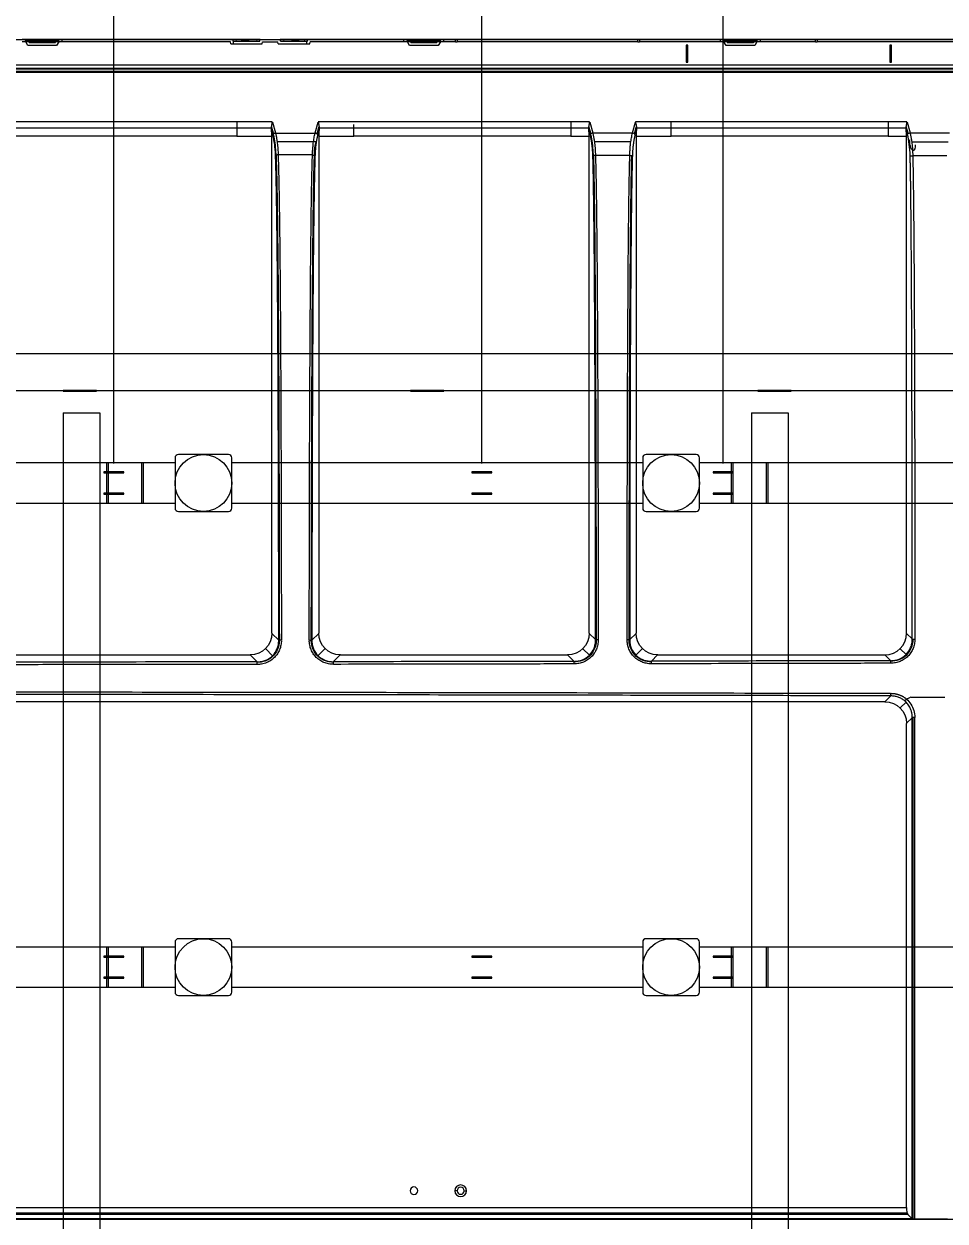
# Model space of a CAD drawing. Header units: millimetres. Extents: x 10037 to 11393, y -913 to 246.
# Drawn here: x 10931.7 to 11207.4, y -301.3 to 57.3 of the extents above; entities that cross this region are included whole.
import ezdxf

# ---------------------------------------------------------------- set-up
doc = ezdxf.new("R2010")
doc.units = ezdxf.units.MM
doc.header["$LTSCALE"] = 46.255
doc.layers.get('0').update_dxf_attribs({"linetype": 'CONTINUOUS'})
doc.layers.add('1', color=7, linetype='CONTINUOUS', true_color=0xffffff)

msp = doc.modelspace()

# ---------------------------------------------------------------- linework, layer by layer
at = {"color": 7}
for p, q in [((11141.05, -74.4), (11141.05, 218.66)), ((11068.8, -74.4), (11068.8, 206.16)), ((10958.55, -74.4), (10958.55, 193.66))]:
    msp.add_line(p, q, dxfattribs=at)
at = {"color": 2}
msp.add_line((10168.02, 52.6), (11392.82, 52.6), dxfattribs=at)
at = {"color": 1}
for p, q in [((11306.42, -41.49), (10254.42, -41.49)), ((10254.42, -52.49), (11306.42, -52.49)), ((10943.42, -59.2), (10943.42, -533)), ((10943.42, -59.2), (10954.42, -59.2)), ((10954.42, -59.2), (10954.42, -533)), ((11149.52, -59.2), (11149.52, -533)), ((11149.52, -59.2), (11160.52, -59.2)), ((11160.52, -59.2), (11160.52, -533))]:
    msp.add_line(p, q, dxfattribs=at)
at = {"color": 3}
for p, q in [((10992.92, -71.7), (10977.92, -71.7)), ((11132.92, -71.7), (11117.92, -71.7)), ((10976.92, -74.2), (10853.92, -74.2)), ((10956.42, -74.2), (10956.42, -86.2)), ((10956.92, -74.2), (10956.92, -86.2)), ((10966.92, -74.2), (10966.92, -86.2)), ((10967.42, -74.2), (10967.42, -86.2)), ((10976.92, -72.7), (10976.92, -87.7)), ((10993.92, -87.7), (10993.92, -72.7)), ((11116.92, -74.2), (10993.92, -74.2)), ((11116.92, -72.7), (11116.92, -87.7)), ((11133.92, -87.7), (11133.92, -72.7)), ((11255.92, -74.2), (11133.92, -74.2)), ((11143.38, -74.2), (11143.38, -86.2)), ((11143.88, -74.2), (11143.88, -86.2)), ((11153.88, -74.2), (11153.88, -86.2)), ((11154.38, -74.2), (11154.38, -86.2)), ((10853.92, -86.2), (10976.92, -86.2)), ((10977.92, -88.7), (10992.92, -88.7)), ((10993.92, -86.2), (11116.92, -86.2)), ((11117.92, -88.7), (11132.92, -88.7)), ((11133.92, -86.2), (11255.92, -86.2)), ((10976.92, -217.7), (10976.92, -232.7)), ((10992.92, -216.7), (10977.92, -216.7)), ((10993.92, -232.7), (10993.92, -217.7)), ((11116.92, -217.7), (11116.92, -232.7)), ((11132.92, -216.7), (11117.92, -216.7)), ((11133.92, -232.7), (11133.92, -217.7)), ((10976.92, -219.2), (10853.92, -219.2)), ((10956.42, -219.2), (10956.42, -231.2)), ((10956.92, -219.2), (10956.92, -231.2)), ((10966.92, -219.2), (10966.92, -231.2)), ((10967.42, -219.2), (10967.42, -231.2)), ((11116.92, -219.2), (10993.92, -219.2)), ((11255.92, -219.2), (11133.92, -219.2)), ((11143.38, -219.2), (11143.38, -231.2)), ((11143.88, -219.2), (11143.88, -231.2)), ((11153.88, -219.2), (11153.88, -231.2)), ((11154.38, -219.2), (11154.38, -231.2)), ((10853.92, -231.2), (10976.92, -231.2)), ((10993.92, -231.2), (11116.92, -231.2)), ((11133.92, -231.2), (11255.92, -231.2)), ((10977.92, -233.7), (10992.92, -233.7)), ((11117.92, -233.7), (11132.92, -233.7))]:
    msp.add_line(p, q, dxfattribs=at)
for centre in [(10985.42, -80.2), (11125.42, -80.2), (10985.42, -225.2), (11125.42, -225.2)]:
    msp.add_circle(centre, 8.5, dxfattribs=at)
for centre, start, end in [((10977.92, -72.7), 90, 180), ((10992.92, -72.7), 0, 90), ((11117.92, -72.7), 90, 180), ((11132.92, -72.7), 0, 90), ((10977.92, -87.7), 180, 270), ((10992.92, -87.7), 270, 0), ((11117.92, -87.7), 180, 270), ((11132.92, -87.7), 270, 0), ((10977.92, -217.7), 90, 180), ((10992.92, -217.7), 0, 90), ((11117.92, -217.7), 90, 180), ((11132.92, -217.7), 0, 90), ((10977.92, -232.7), 180, 270), ((10992.92, -232.7), 270, 0), ((11117.92, -232.7), 180, 270), ((11132.92, -232.7), 270, 0)]:
    msp.add_arc(centre, 1, start, end, dxfattribs=at)
at = {"layer": '1', "color": 7, "linetype": 'Continuous'}
for p, q in [((10932.17, 52.6), (10931.17, 52.6)), ((10932.17, 51.9), (10931.17, 51.9)), ((10942.17, 52.6), (10932.17, 52.6)), ((10932.17, 52.6), (10932.17, 52.2)), ((10942.17, 52.2), (10932.17, 52.2)), ((10932.17, 51.9), (10932.17, 52.2)), ((10942.17, 51.9), (10932.17, 51.9)), ((10932.88, 50.8), (10932.25, 51.9)), ((10941.45, 50.8), (10932.88, 50.8)), ((10933.17, 51.9), (10933.35, 51.6)), ((10940.99, 51.6), (10933.35, 51.6)), ((10933.75, 51.64), (10933.61, 51.9)), ((10940.73, 51.9), (10940.58, 51.64)), ((10940.99, 51.6), (10941.16, 51.9)), ((10942.09, 51.9), (10941.45, 50.8)), ((10943.17, 52.6), (10942.17, 52.6)), ((10942.17, 52.2), (10942.17, 52.6)), ((10942.17, 51.9), (10942.17, 52.2)), ((10943.17, 51.9), (10942.17, 51.9)), ((10994.17, 52.6), (10943.17, 52.6)), ((10943.17, 51.9), (10943.17, 52.6)), ((10993.48, 51.9), (10943.17, 51.9)), ((10993.59, 51.3), (10993.48, 51.9)), ((10993.59, 51.3), (10994.42, 51.3)), ((10995.15, 52.6), (10994.17, 52.6)), ((10994.17, 52.6), (10994.26, 52.1)), ((10994.26, 52.1), (10994.42, 52.1)), ((10994.42, 52.1), (10996.84, 52.1)), ((10994.42, 51.3), (10994.42, 52.1)), ((10994.42, 51.3), (11003, 51.3)), ((11001.43, 52.6), (10995.15, 52.6)), ((10995.16, 52.55), (10995.23, 52.15)), ((10996.92, 52.4), (10996.84, 52.1)), ((10996.84, 52.1), (10999, 52.1)), ((10998.92, 52.4), (10996.92, 52.4)), ((10999, 52.1), (10998.92, 52.4)), ((10999, 52.1), (11002.33, 52.1)), ((11001.42, 52.55), (11001.35, 52.15)), ((11002.42, 52.6), (11001.43, 52.6)), ((11002.33, 52.1), (11002.42, 52.6)), ((11002.42, 52.6), (11008.42, 52.6)), ((11003, 51.3), (11003.11, 51.9)), ((11003.11, 51.9), (11007.73, 51.9)), ((11007.84, 51.3), (11007.73, 51.9)), ((11007.84, 51.3), (11016.42, 51.3)), ((11009.4, 52.6), (11008.42, 52.6)), ((11008.51, 52.1), (11008.42, 52.6)), ((11008.51, 52.1), (11011.84, 52.1)), ((11015.68, 52.6), (11009.4, 52.6)), ((11009.41, 52.55), (11009.48, 52.15)), ((11011.92, 52.4), (11011.84, 52.1)), ((11011.84, 52.1), (11014, 52.1)), ((11013.92, 52.4), (11011.92, 52.4)), ((11014, 52.1), (11013.92, 52.4)), ((11014, 52.1), (11016.42, 52.1)), ((11015.67, 52.55), (11015.6, 52.15)), ((11016.67, 52.6), (11015.68, 52.6)), ((11016.42, 52.1), (11016.58, 52.1)), ((11016.42, 51.3), (11016.42, 52.1)), ((11016.42, 51.3), (11017.25, 51.3)), ((11016.58, 52.1), (11016.67, 52.6)), ((11045.42, 52.6), (11016.67, 52.6)), ((11017.25, 51.3), (11017.36, 51.9)), ((11045.42, 51.9), (11017.36, 51.9)), ((11046.42, 52.6), (11045.42, 52.6)), ((11045.42, 51.9), (11045.42, 52.6)), ((11046.42, 51.9), (11045.42, 51.9)), ((11056.42, 52.6), (11046.42, 52.6)), ((11046.42, 52.6), (11046.42, 52.2)), ((11056.42, 52.2), (11046.42, 52.2)), ((11046.42, 51.9), (11046.42, 52.2)), ((11056.42, 51.9), (11046.42, 51.9)), ((11047.13, 50.8), (11046.5, 51.9)), ((11055.7, 50.8), (11047.13, 50.8)), ((11047.42, 51.9), (11047.6, 51.6)), ((11055.24, 51.6), (11047.6, 51.6)), ((11048, 51.64), (11047.86, 51.9)), ((11054.98, 51.9), (11054.83, 51.64)), ((11055.24, 51.6), (11055.41, 51.9)), ((11056.34, 51.9), (11055.7, 50.8)), ((11057.42, 52.6), (11056.42, 52.6)), ((11056.42, 52.2), (11056.42, 52.6)), ((11056.42, 51.9), (11056.42, 52.2)), ((11057.42, 51.9), (11056.42, 51.9)), ((11060.92, 52.6), (11057.42, 52.6)), ((11057.42, 51.9), (11057.42, 52.6)), ((11060.92, 51.9), (11057.42, 51.9)), ((11061.42, 52.6), (11060.92, 52.6)), ((11060.92, 51.95), (11060.92, 52.55)), ((11060.92, 51.9), (11061.42, 51.9)), ((11115.42, 52.6), (11061.42, 52.6)), ((11061.42, 52.6), (11061.42, 51.9)), ((11115.42, 51.9), (11061.42, 51.9)), ((11115.42, 51.9), (11115.42, 52.6)), ((11115.92, 52.6), (11115.42, 52.6)), ((11115.42, 51.9), (11115.92, 51.9)), ((11140.17, 52.6), (11115.92, 52.6)), ((11115.92, 52.55), (11115.92, 51.95)), ((11140.17, 51.9), (11115.92, 51.9)), ((11130.42, 50.9), (11129.92, 50.9)), ((11129.92, 50.9), (11129.92, 45.9)), ((11130.42, 45.9), (11130.42, 50.9)), ((11141.17, 52.6), (11140.17, 52.6)), ((11140.17, 51.9), (11140.17, 52.6)), ((11141.17, 51.9), (11140.17, 51.9)), ((11151.17, 52.6), (11141.17, 52.6)), ((11141.17, 52.6), (11141.17, 52.2)), ((11151.17, 52.2), (11141.17, 52.2)), ((11141.17, 51.9), (11141.17, 52.2)), ((11151.17, 51.9), (11141.17, 51.9)), ((11141.88, 50.8), (11141.25, 51.9)), ((11150.45, 50.8), (11141.88, 50.8)), ((11142.17, 51.9), (11142.35, 51.6)), ((11149.99, 51.6), (11142.35, 51.6)), ((11142.75, 51.64), (11142.61, 51.9)), ((11149.73, 51.9), (11149.58, 51.64)), ((11150.16, 51.9), (11149.99, 51.6)), ((11151.09, 51.9), (11150.45, 50.8)), ((11152.17, 52.6), (11151.17, 52.6)), ((11151.17, 52.2), (11151.17, 52.6)), ((11151.17, 51.9), (11151.17, 52.2)), ((11152.17, 51.9), (11151.17, 51.9)), ((11168.67, 52.6), (11152.17, 52.6)), ((11152.17, 51.9), (11152.17, 52.6)), ((11168.67, 51.9), (11152.17, 51.9)), ((11169.17, 52.6), (11168.67, 52.6)), ((11168.67, 51.95), (11168.67, 52.55)), ((11168.67, 51.9), (11169.17, 51.9)), ((11225.42, 52.6), (11169.17, 52.6)), ((11169.17, 52.6), (11169.17, 51.9)), ((11225.42, 51.9), (11169.17, 51.9)), ((11191.42, 50.9), (11190.92, 50.9)), ((11190.92, 50.9), (11190.92, 45.9)), ((11191.42, 45.9), (11191.42, 50.9)), ((10178.28, 45.08), (11382.56, 45.08)), ((10178.28, 44.07), (11382.56, 44.07)), ((10178.28, 43.9), (11382.56, 43.9)), ((11129.92, 45.9), (11130.42, 45.9)), ((11190.92, 45.9), (11191.42, 45.9)), ((11381.14, 43.03), (10179.69, 43.03)), ((10179.69, 42.97), (11381.14, 42.97)), ((10995.42, 27.96), (10915.42, 27.96)), ((10915.42, 26.21), (10995.42, 26.21)), ((11006.04, 27.96), (10995.42, 27.96)), ((10995.42, 27.92), (10995.42, 23.72)), ((10995.42, 26.21), (11005.74, 26.21)), ((11006.2, 24.11), (11005.82, 25.53)), ((11005.83, 26.42), (11006.38, 24.35)), ((11006.1, 27.91), (11006.97, 24.68)), ((11018.87, 24.68), (11019.73, 27.91)), ((11019.46, 24.35), (11020.01, 26.42)), ((11020.02, 25.53), (11019.64, 24.12)), ((11030.42, 27.96), (11019.8, 27.96)), ((11020.09, 26.21), (11030.42, 26.21)), ((11095.42, 27.96), (11030.42, 27.96)), ((11030.42, 23.72), (11030.42, 27.15)), ((11030.42, 26.21), (11095.42, 26.21)), ((11101.04, 27.96), (11095.42, 27.96)), ((11095.42, 27.92), (11095.42, 23.72)), ((11095.42, 26.21), (11100.74, 26.21)), ((11101.19, 24.14), (11100.82, 25.53)), ((11100.83, 26.42), (11101.37, 24.37)), ((11101.1, 27.91), (11101.96, 24.7)), ((11113.88, 24.71), (11114.73, 27.91)), ((11114.46, 24.38), (11115.01, 26.42)), ((11115.02, 25.53), (11114.65, 24.14)), ((11125.42, 27.96), (11114.8, 27.96)), ((11115.09, 26.21), (11125.42, 26.21)), ((11190.42, 27.96), (11125.42, 27.96)), ((11125.42, 23.72), (11125.42, 27.96)), ((11125.42, 26.21), (11190.42, 26.21)), ((11196.04, 27.96), (11190.42, 27.96)), ((11190.42, 27.92), (11190.42, 23.72)), ((11190.42, 26.21), (11195.74, 26.21)), ((11196.18, 24.17), (11195.82, 25.53)), ((11195.83, 26.42), (11196.37, 24.41)), ((11196.1, 27.91), (11196.95, 24.74)), ((10995.42, 23.72), (10915.42, 23.72)), ((10995.42, 23.72), (11005.83, 23.72)), ((11005.88, -125.19), (11005.88, 23.72)), ((11019.08, 21.98), (11007.47, 21.98)), ((11019.95, 23.72), (11019.95, -125.19)), ((11020, 23.72), (11030.42, 23.72)), ((11095.42, 23.72), (11030.42, 23.72)), ((11095.42, 23.72), (11100.83, 23.72)), ((11100.88, -125.19), (11100.88, 23.72)), ((11113.36, 21.95), (11102.47, 21.95)), ((11114.95, 23.72), (11114.95, -125.19)), ((11115, 23.72), (11125.42, 23.72)), ((11190.42, 23.72), (11125.42, 23.72)), ((11190.42, 23.72), (11195.83, 23.72)), ((11195.88, -125.19), (11195.88, 23.72)), ((11197.02, 24.69), (11208.82, 24.7)), ((11208.37, 21.92), (11197.84, 21.92)), ((10953.42, -52.49), (10943.42, -52.49)), ((10943.42, -52.49), (10943.42, -52.7)), ((10943.42, -52.7), (10953.42, -52.7)), ((10953.42, -52.7), (10953.42, -52.49)), ((11057.42, -52.49), (11047.42, -52.49)), ((11047.42, -52.49), (11047.42, -52.7)), ((11047.42, -52.7), (11057.42, -52.7)), ((11057.42, -52.7), (11057.42, -52.49)), ((11161.42, -52.49), (11151.42, -52.49)), ((11151.42, -52.49), (11151.42, -52.7)), ((11151.42, -52.7), (11161.42, -52.7)), ((11161.42, -52.7), (11161.42, -52.49)), ((10961.55, -76.9), (10955.55, -76.9)), ((10955.55, -76.9), (10955.55, -77.2)), ((10955.55, -77.2), (10961.55, -77.2)), ((10961.55, -77.2), (10961.55, -76.9)), ((11071.8, -76.9), (11065.8, -76.9)), ((11065.8, -76.9), (11065.8, -77.2)), ((11065.8, -77.2), (11071.8, -77.2)), ((11071.8, -77.2), (11071.8, -76.9)), ((11144.05, -76.9), (11138.05, -76.9)), ((11138.05, -76.9), (11138.05, -77.2)), ((11138.05, -77.2), (11144.05, -77.2)), ((11144.05, -77.2), (11144.05, -76.9)), ((10961.55, -83.2), (10955.55, -83.2)), ((10955.55, -83.2), (10955.55, -83.5)), ((10955.55, -83.5), (10961.55, -83.5)), ((10961.55, -83.5), (10961.55, -83.2)), ((11071.8, -83.2), (11065.8, -83.2)), ((11065.8, -83.2), (11065.8, -83.5)), ((11065.8, -83.5), (11071.8, -83.5)), ((11071.8, -83.5), (11071.8, -83.2)), ((11144.05, -83.2), (11138.05, -83.2)), ((11138.05, -83.2), (11138.05, -83.5)), ((11138.05, -83.5), (11144.05, -83.5)), ((11144.05, -83.5), (11144.05, -83.2)), ((11005.92, -125.23), (11007.94, -127.25)), ((11017.91, -127.24), (11019.92, -125.23)), ((11100.92, -125.23), (11102.79, -127.1)), ((11113.06, -127.09), (11114.92, -125.23)), ((11195.92, -125.23), (11197.59, -126.9)), ((10914.42, -131.67), (10999.41, -131.67)), ((11001.49, -133.74), (10999.45, -131.7)), ((11006.14, -131.92), (11004.05, -129.83)), ((11021.79, -129.83), (11019.72, -131.9)), ((11026.39, -131.7), (11024.38, -133.71)), ((11026.42, -131.67), (11094.41, -131.67)), ((11096.34, -133.59), (11094.45, -131.7)), ((11100.98, -131.77), (11099.05, -129.83)), ((11116.79, -129.83), (11114.88, -131.74)), ((11121.39, -131.7), (11119.54, -133.55)), ((11121.42, -131.67), (11189.41, -131.67)), ((11191.14, -133.39), (11189.45, -131.7)), ((11195.78, -131.56), (11194.05, -129.83)), ((11189.41, -145.74), (10371.42, -145.74)), ((11191.17, -143.93), (11152.5, -143.88)), ((11189.45, -145.7), (11191.14, -144.01)), ((11194.05, -147.57), (11195.78, -145.84)), ((11197.59, -150.5), (11195.92, -152.17)), ((11197.78, -150.47), (11197.76, -300.61)), ((11195.88, -297.19), (11195.88, -152.21)), ((10961.55, -221.9), (10955.55, -221.9)), ((10955.55, -221.9), (10955.55, -222.2)), ((10955.55, -222.2), (10961.55, -222.2)), ((10961.55, -222.2), (10961.55, -221.9)), ((11071.8, -221.9), (11065.8, -221.9)), ((11065.8, -221.9), (11065.8, -222.2)), ((11065.8, -222.2), (11071.8, -222.2)), ((11071.8, -222.2), (11071.8, -221.9)), ((11144.05, -221.9), (11138.05, -221.9)), ((11138.05, -221.9), (11138.05, -222.2)), ((11138.05, -222.2), (11144.05, -222.2)), ((11144.05, -222.2), (11144.05, -221.9)), ((10961.55, -228.2), (10955.55, -228.2)), ((10955.55, -228.2), (10955.55, -228.5)), ((10955.55, -228.5), (10961.55, -228.5)), ((10961.55, -228.5), (10961.55, -228.2)), ((11071.8, -228.2), (11065.8, -228.2)), ((11065.8, -228.2), (11065.8, -228.5)), ((11065.8, -228.5), (11071.8, -228.5)), ((11071.8, -228.5), (11071.8, -228.2)), ((11144.05, -228.2), (11138.05, -228.2)), ((11138.05, -228.2), (11138.05, -228.5)), ((11138.05, -228.5), (11144.05, -228.5)), ((11144.05, -228.5), (11144.05, -228.2)), ((11061.36, -292.2), (11060.66, -292.2)), ((11063.48, -292.2), (11064.18, -292.2)), ((10364.95, -297.19), (11195.88, -297.19)), ((10295.32, -300.75), (11265.52, -300.75)), ((11196.32, -299.31), (10364.52, -299.31)), ((11196.09, -298.88), (10364.74, -298.88)), ((11197.6, -300.59), (11196.32, -299.31)), ((11208.16, -300.67), (11197.67, -300.67))]:
    msp.add_line(p, q, dxfattribs=at)
at = {"layer": '1', "color": 5, "linetype": 'Continuous'}
msp.add_line((11381.14, 42.75), (10179.69, 42.75), dxfattribs=at)
at = {"layer": '1', "color": 7, "linetype": 'Continuous'}
for centre, radius, start, end in [((11062.42, -292.2), 1.76, 0, 180), ((11048.42, -292.2), 1.15, 0, 180), ((11048.42, -292.2), 1.15, 180, 0), ((11062.42, -292.2), 1.76, 180, 0), ((11062.42, -292.2), 1.06, 0, 180), ((11062.42, -292.2), 1.06, 180, 0)]:
    msp.add_arc(centre, radius, start, end, dxfattribs=at)
for centre, major_axis, ratio, start_param, end_param in [((11004.28, 23.72), (0, 6), 0.267949, 4.712389, 5.026684), ((11021.56, 23.72), (0, 6), 0.267949, 1.256501, 1.570796), ((11099.28, 23.72), (0, 6), 0.267949, 4.712389, 5.026684), ((11116.56, 23.72), (0, 6), 0.267949, 1.256501, 1.570796), ((11194.28, 23.72), (0, 6), 0.267949, 4.712389, 5.026684), ((11188.95, -124.73), (5.07, -5.07), 0.935113, 5.531306, 7.035065), ((11196.47, -297.19), (0, 2.2), 0.267949, 1.570796, 2.879793)]:
    msp.add_ellipse(centre, major_axis=major_axis, ratio=ratio, start_param=start_param, end_param=end_param, dxfattribs=at)
at = {"layer": '1', "color": 7, "linetype": 'Continuous', "extrusion": (0, 0, -1)}
for centre, major_axis in [((10998.95, -124.73), (-5.07, 5.07)), ((11026.89, -124.73), (5.07, 5.07)), ((11093.95, -124.73), (-5.07, 5.07)), ((11121.89, -124.73), (5.07, 5.07)), ((11188.95, -152.67), (-5.07, -5.07))]:
    msp.add_ellipse(centre, major_axis=major_axis, ratio=0.935113, start_param=2.389713, end_param=3.893472, dxfattribs=at)
at = {"layer": '1', "color": 7, "linetype": 'Continuous'}
for points, degree, knots in [([(11005.8, 25.58), (11005.77, 26.01), (11005.8, 26.44), (11005.91, 27.24), (11006, 27.62), (11006.09, 27.96), (11006.09, 27.96), (11006.09, 27.96)], 3, [0, 0, 0, 0, 0.486907, 0.486907, 0.994495, 0.994495, 1, 1, 1, 1]), ([(11019.75, 27.96), (11019.75, 27.96), (11019.75, 27.96), (11019.84, 27.62), (11019.92, 27.24), (11020.04, 26.44), (11020.07, 26.01), (11020.03, 25.58)], 3, [0, 0, 0, 0, 0.005505, 0.005505, 0.513093, 0.513093, 1, 1, 1, 1]), ([(11100.8, 25.58), (11100.77, 26.01), (11100.8, 26.44), (11100.91, 27.24), (11101, 27.62), (11101.09, 27.96), (11101.09, 27.96), (11101.09, 27.96)], 3, [0, 0, 0, 0, 0.486907, 0.486907, 0.994495, 0.994495, 1, 1, 1, 1]), ([(11114.75, 27.96), (11114.75, 27.96), (11114.75, 27.96), (11114.84, 27.62), (11114.92, 27.24), (11115.04, 26.44), (11115.07, 26.01), (11115.03, 25.58)], 3, [0, 0, 0, 0, 0.005505, 0.005505, 0.513093, 0.513093, 1, 1, 1, 1]), ([(11195.8, 25.58), (11195.77, 26.01), (11195.8, 26.44), (11195.91, 27.24), (11196, 27.62), (11196.09, 27.96), (11196.09, 27.96), (11196.09, 27.96)], 3, [0, 0, 0, 0, 0.486907, 0.486907, 0.994495, 0.994495, 1, 1, 1, 1]), ([(11007.01, 18.02), (11006.97, 19.18), (11006.79, 21.33), (11006.44, 23.18), (11006.22, 24.02)], 3, [0, 0, 0, 0, 0.501232, 1, 1, 1, 1]), ([(11007.17, 18.01), (11007.16, 18.3), (11007.15, 18.58), (11007.08, 19.82), (11007, 20.77), (11006.76, 22.52), (11006.62, 23.34), (11006.42, 24.17), (11006.4, 24.26), (11006.38, 24.35)], 3, [0, 0, 0, 0, 0.120988, 0.120988, 0.534829, 0.534829, 0.948671, 0.948671, 1, 1, 1, 1]), ([(11006.99, 24.58), (11007.06, 24.28), (11007.2, 23.68), (11007.38, 22.67), (11007.55, 21.42), (11007.7, 19.91), (11007.76, 18.7), (11007.78, 18.12)], 3, [0, 0, 0, 0, 0.1687, 0.339887, 0.502861, 0.75805, 1, 1, 1, 1]), ([(11018.06, 18.11), (11018.07, 18.49), (11018.1, 19.29), (11018.19, 20.46), (11018.33, 21.78), (11018.54, 23.21), (11018.74, 24.12), (11018.84, 24.58)], 3, [0, 0, 0, 0, 0.158464, 0.326618, 0.496973, 0.744359, 1, 1, 1, 1]), ([(11102.01, 17.91), (11101.95, 19.64), (11101.54, 22.8), (11101.22, 24.04)], 2, [0, 0, 0, 0.501255, 1, 1, 1]), ([(11102.16, 17.95), (11102.16, 18.22), (11102.15, 18.49), (11102.08, 19.74), (11102, 20.71), (11101.76, 22.5), (11101.62, 23.33), (11101.42, 24.18), (11101.4, 24.28), (11101.37, 24.37)], 3, [0, 0, 0, 0, 0.115365, 0.115365, 0.53071, 0.53071, 0.946055, 0.946055, 1, 1, 1, 1]), ([(11101.99, 24.61), (11102.06, 24.3), (11102.2, 23.68), (11102.38, 22.65), (11102.55, 21.37), (11102.7, 19.82), (11102.76, 18.59), (11102.78, 17.99)], 3, [0, 0, 0, 0, 0.16896, 0.340145, 0.502985, 0.758097, 1, 1, 1, 1]), ([(11113.06, 17.98), (11113.07, 18.38), (11113.1, 19.19), (11113.19, 20.39), (11113.33, 21.74), (11113.54, 23.21), (11113.75, 24.14), (11113.85, 24.61)], 3, [0, 0, 0, 0, 0.158679, 0.326794, 0.49695, 0.74413, 1, 1, 1, 1]), ([(11198.54, 21.06), (11198.54, 21.06), (11198.54, 21.05), (11198.54, 20.81), (11198.52, 20.59), (11198.45, 20.15), (11198.4, 19.92), (11198.28, 19.64), (11198.24, 19.57), (11198.16, 19.48), (11198.13, 19.46), (11198.06, 19.41), (11198.02, 19.4), (11197.95, 19.39), (11197.92, 19.39), (11197.86, 19.4), (11197.83, 19.41), (11197.76, 19.44), (11197.71, 19.47), (11197.6, 19.56), (11197.54, 19.63), (11197.33, 19.93), (11197.22, 20.19), (11197.02, 20.78), (11196.95, 21.13), (11196.85, 21.9), (11196.84, 22.31), (11196.85, 22.66)], 3, [0, 0, 0, 0, 0.003899, 0.003899, 0.118218, 0.118218, 0.245504, 0.245504, 0.292405, 0.292405, 0.31382, 0.31382, 0.335661, 0.335661, 0.350958, 0.350958, 0.366172, 0.366172, 0.390829, 0.390829, 0.437559, 0.437559, 0.580082, 0.580082, 0.772594, 0.772594, 1, 1, 1, 1]), ([(11196.98, 24.64), (11197.05, 24.33), (11197.2, 23.69), (11197.38, 22.64), (11197.55, 21.33), (11197.7, 19.74), (11197.75, 18.48), (11197.77, 17.86)], 3, [0, 0, 0, 0, 0.169369, 0.340486, 0.502921, 0.755713, 1, 1, 1, 1]), ([(11007.17, 18.01), (11007.17, 17.9), (11007.18, 17.78), (11007.33, 13.21), (11007.41, 8.72), (11007.55, -0.27), (11007.61, -4.78), (11007.85, -27.3), (11007.93, -45.33), (11008.08, -84.67), (11008.11, -105.98), (11008.14, -127.29)], 3, [0, 0, 0, 0, 0.002379, 0.002379, 0.09538, 0.09538, 0.188381, 0.188381, 0.560387, 0.560387, 1, 1, 1, 1]), ([(11007.78, 18.07), (11007.83, 16.46), (11007.94, 12.79), (11008.06, 6.61), (11008.17, -0.89), (11008.28, -9.71), (11008.37, -19.86), (11008.46, -31.32), (11008.53, -44.09), (11008.6, -58.19), (11008.65, -73.6), (11008.7, -90.33), (11008.73, -108.34), (11008.75, -120.78), (11008.75, -127.2)], 3, [0, 0, 0, 0, 0.033485, 0.076129, 0.127829, 0.188587, 0.258415, 0.337297, 0.425225, 0.522203, 0.628231, 0.743305, 0.867426, 1, 1, 1, 1]), ([(11018.02, 18.06), (11016.32, 18.06), (11012.92, 18.06), (11009.52, 18.07), (11007.82, 18.07)], 3, [0, 0, 0, 0, 0.5, 1, 1, 1, 1]), ([(11017.1, -127.19), (11017.11, -119.52), (11017.13, -104.79), (11017.17, -83.63), (11017.23, -64.34), (11017.31, -46.94), (11017.39, -31.45), (11017.49, -17.86), (11017.61, -6.17), (11017.74, 3.61), (11017.87, 11.48), (11018, 16.08), (11018.05, 18.06)], 3, [0, 0, 0, 0, 0.158275, 0.304084, 0.436831, 0.556514, 0.66313, 0.756686, 0.837164, 0.904549, 0.958871, 1, 1, 1, 1]), ([(11017.71, -127.28), (11017.73, -105.98), (11017.77, -84.69), (11017.92, -45.37), (11018, -27.35), (11018.24, -4.86), (11018.29, -0.36), (11018.43, 8.62), (11018.51, 13.11), (11018.69, 18.6), (11018.72, 19.62), (11018.76, 20.64)], 3, [0, 0, 0, 0, 0.431393, 0.431393, 0.796593, 0.796593, 0.887893, 0.887893, 0.979193, 0.979193, 1, 1, 1, 1]), ([(11102.78, 17.95), (11102.82, 16.46), (11102.91, 13.07), (11103.01, 7.33), (11103.1, 0.33), (11103.19, -7.95), (11103.27, -17.49), (11103.34, -28.3), (11103.43, -44.71), (11103.51, -67.2), (11103.58, -96.24), (11103.6, -116.5), (11103.6, -127.06)], 3, [0, 0, 0, 0, 0.030844, 0.070502, 0.118871, 0.175947, 0.24175, 0.316265, 0.399481, 0.581163, 0.781501, 1, 1, 1, 1]), ([(11112.26, -127.03), (11112.27, -119.34), (11112.28, -104.56), (11112.32, -83.35), (11112.36, -64.02), (11112.42, -46.63), (11112.5, -31.15), (11112.58, -17.6), (11112.67, -5.98), (11112.79, 3.71), (11112.9, 11.48), (11113.01, 16), (11113.06, 17.93)], 3, [0, 0, 0, 0, 0.159149, 0.30564, 0.438873, 0.558847, 0.66556, 0.759017, 0.839203, 0.9061, 0.959746, 1, 1, 1, 1]), ([(11007.98, -127.24), (11007.98, -126.54), (11007.98, -125.12), (11007.97, -122.96), (11007.97, -120.77), (11007.97, -118.59), (11007.97, -116.44), (11007.96, -114.34), (11007.96, -112.3), (11007.96, -110.28), (11007.95, -108.27), (11007.95, -106.24), (11007.95, -104.2), (11007.94, -102.14), (11007.94, -100.1), (11007.93, -98.13), (11007.93, -96.24), (11007.93, -94.36), (11007.92, -92.43), (11007.92, -90.48), (11007.91, -88.52), (11007.91, -86.59), (11007.9, -84.72), (11007.9, -82.92), (11007.89, -81.15), (11007.89, -79.32), (11007.88, -77.45), (11007.88, -75.6), (11007.87, -73.8), (11007.87, -72.05), (11007.86, -70.36), (11007.86, -68.66), (11007.85, -66.9), (11007.84, -65.12), (11007.84, -63.42), (11007.83, -61.77), (11007.83, -60.14), (11007.82, -58.5), (11007.81, -56.86), (11007.81, -55.21), (11007.8, -53.59), (11007.79, -51.99), (11007.78, -50.42), (11007.78, -48.87), (11007.77, -47.34), (11007.76, -45.81), (11007.75, -44.3), (11007.75, -42.81), (11007.74, -41.33), (11007.73, -39.85), (11007.72, -38.39), (11007.71, -36.93), (11007.7, -35.5), (11007.7, -34.09), (11007.69, -32.71), (11007.68, -31.34), (11007.67, -29.98), (11007.66, -28.62), (11007.65, -27.28), (11007.64, -25.95), (11007.63, -24.64), (11007.62, -23.36), (11007.61, -22.1), (11007.6, -20.85), (11007.59, -19.61), (11007.58, -18.37), (11007.57, -17.15), (11007.56, -15.95), (11007.55, -14.78), (11007.54, -13.62), (11007.53, -12.47), (11007.51, -11.34), (11007.5, -10.2), (11007.49, -9.09), (11007.48, -8), (11007.47, -6.94), (11007.46, -5.88), (11007.44, -4.84), (11007.43, -3.81), (11007.42, -2.79), (11007.41, -1.79), (11007.39, -0.8), (11007.38, 0.16), (11007.37, 1.11), (11007.35, 2.04), (11007.34, 2.95), (11007.33, 3.84), (11007.31, 4.72), (11007.3, 5.58), (11007.28, 6.43), (11007.27, 7.25), (11007.25, 8.06), (11007.24, 8.85), (11007.22, 9.63), (11007.21, 10.38), (11007.19, 11.11), (11007.18, 11.83), (11007.16, 12.53), (11007.15, 13.21), (11007.13, 13.89), (11007.11, 14.55), (11007.1, 15.19), (11007.08, 15.79), (11007.06, 16.37), (11007.04, 16.93), (11007.03, 17.44), (11007.02, 17.77), (11007.01, 17.92)], 3, [0, 0, 0, 0, 0.0093, 0.018836, 0.028371, 0.037906, 0.047441, 0.056976, 0.066511, 0.076046, 0.085582, 0.095117, 0.104652, 0.114187, 0.123722, 0.133257, 0.142792, 0.152327, 0.161863, 0.171398, 0.180933, 0.190468, 0.200003, 0.209538, 0.219073, 0.228609, 0.238144, 0.247679, 0.257214, 0.266749, 0.276284, 0.285819, 0.295354, 0.30489, 0.314425, 0.32396, 0.333495, 0.34303, 0.352565, 0.3621, 0.371635, 0.381171, 0.390706, 0.400241, 0.409776, 0.419311, 0.428846, 0.438381, 0.447917, 0.457452, 0.466987, 0.476522, 0.486057, 0.495592, 0.505127, 0.514662, 0.524198, 0.533733, 0.543268, 0.552803, 0.562338, 0.571873, 0.581408, 0.590944, 0.600479, 0.610014, 0.619549, 0.629084, 0.638619, 0.648154, 0.657689, 0.667225, 0.67676, 0.686295, 0.69583, 0.705365, 0.7149, 0.724435, 0.73397, 0.743506, 0.753041, 0.762576, 0.772111, 0.781646, 0.791181, 0.800716, 0.810252, 0.819787, 0.829322, 0.838857, 0.848392, 0.857927, 0.867462, 0.876997, 0.886533, 0.896068, 0.905603, 0.915138, 0.924673, 0.934208, 0.943743, 0.953279, 0.962814, 0.972349, 0.981884, 0.991419, 1, 1, 1, 1]), ([(11102.83, -127.09), (11102.81, -105.2), (11102.76, -79.89), (11102.71, -57.34), (11102.62, -39.82), (11102.41, 4.72), (11102.01, 17.86)], 2, [0, 0, 0, 0.249777, 0.249777, 0.499852, 0.499852, 1, 1, 1]), ([(11102.17, 17.9), (11102.17, 17.82), (11102.17, 17.74), (11102.31, 13.19), (11102.37, 8.69), (11102.5, -0.3), (11102.54, -4.8), (11102.75, -27.33), (11102.82, -45.35), (11102.94, -84.63), (11102.97, -105.88), (11102.99, -127.14)], 3, [0, 0, 0, 0, 0.001653, 0.001653, 0.094822, 0.094822, 0.187992, 0.187992, 0.56067, 0.56067, 1, 1, 1, 1]), ([(11112.87, -127.12), (11112.89, -105.88), (11112.91, -84.65), (11113.03, -45.39), (11113.1, -27.38), (11113.3, -4.88), (11113.35, -0.38), (11113.47, 8.61), (11113.53, 13.1), (11113.66, 17.68), (11113.67, 17.78), (11113.67, 17.88)], 3, [0, 0, 0, 0, 0.43902, 0.43902, 0.811613, 0.811613, 0.904762, 0.904762, 0.99791, 0.99791, 1, 1, 1, 1]), ([(11197.78, 17.81), (11197.81, 16.13), (11197.89, 12.35), (11197.97, 6.01), (11198.05, -1.6), (11198.12, -10.49), (11198.19, -20.64), (11198.24, -32.08), (11198.29, -44.78), (11198.33, -58.75), (11198.36, -74), (11198.38, -90.51), (11198.4, -108.27), (11198.4, -120.53), (11198.4, -126.85)], 3, [0, 0, 0, 0, 0.034949, 0.078811, 0.131447, 0.192875, 0.263105, 0.342118, 0.429908, 0.526483, 0.631839, 0.745975, 0.868891, 1, 1, 1, 1]), ([(11197.62, -114.2), (11197.62, -107.94), (11197.61, -101.9), (11197.6, -89.69), (11197.59, -78.82), (11197.55, -56.38), (11197.49, -38.66), (11197.42, -19.64), (11197.32, -6.38), (11197.29, -2.72), (11197.26, 0.44), (11197.23, 3.69), (11197.2, 6.77)], 2, [0.0625, 0.0625, 0.0625, 0.125, 0.125, 0.25, 0.25, 0.5, 0.5, 0.75, 0.75, 0.8125, 0.8125, 0.875, 0.875, 0.875]), ([(11113.52, 0.55), (11113.45, -5.42), (11113.39, -13.13), (11113.33, -20.76), (11113.27, -29.91), (11113.07, -66.3), (11113.03, -127.07)], 2, [0.2493156, 0.2493156, 0.2493156, 0.3744662, 0.3744662, 0.4996167, 0.4996167, 1, 1, 1]), ([(11018.3, -13.81), (11018.23, -21.54), (11018.17, -30.77), (11017.93, -67.14), (11017.87, -127.23)], 2, [0.374427, 0.374427, 0.374427, 0.4995854, 0.4995854, 1, 1, 1]), ([(11008.14, -127.29), (11008.14, -127.34), (11008.14, -127.39), (11008.14, -129.25), (11007.38, -131.07), (11004.82, -133.38), (11003.16, -133.96), (11001.52, -133.93)], 3, [0, 0, 0, 0, 0.014859, 0.014859, 0.532882, 0.532882, 1, 1, 1, 1]), ([(11001.58, -133.77), (11002, -133.75), (11002.86, -133.71), (11004.47, -133.21), (11006.26, -132.05), (11007.42, -130.25), (11007.91, -128.63), (11007.95, -127.77), (11007.98, -127.34)], 3, [0, 0, 0, 0, 0.127315, 0.253153, 0.498994, 0.745347, 0.871732, 1, 1, 1, 1]), ([(11008.75, -127.34), (11008.75, -127.57), (11008.73, -128.04), (11008.59, -128.99), (11008.25, -130.14), (11007.59, -131.39), (11006.7, -132.48), (11005.61, -133.37), (11004.3, -134.07), (11003.12, -134.41), (11002.26, -134.52), (11001.87, -134.54), (11001.68, -134.54), (11001.59, -134.55)], 3, [0, 0, 0, 0, 0.061073, 0.12624, 0.253411, 0.378113, 0.501462, 0.624633, 0.749137, 0.894235, 0.9498, 0.977756, 1, 1, 1, 1]), ([(11024.29, -134.51), (11024.19, -134.51), (11023.96, -134.51), (11023.49, -134.47), (11022.65, -134.35), (11021.5, -134.01), (11020.25, -133.35), (11019.16, -132.46), (11018.27, -131.37), (11017.61, -130.12), (11017.27, -128.97), (11017.12, -128.03), (11017.11, -127.56), (11017.1, -127.33)], 3, [0, 0, 0, 0, 0.027749, 0.060567, 0.12542, 0.252357, 0.376785, 0.499888, 0.622899, 0.74737, 0.874315, 0.939262, 1, 1, 1, 1]), ([(11024.35, -133.9), (11022.72, -133.93), (11021.08, -133.38), (11018.48, -131.08), (11017.71, -129.27), (11017.71, -127.38), (11017.71, -127.33), (11017.71, -127.28)], 3, [0, 0, 0, 0, 0.465694, 0.465694, 0.984938, 0.984938, 1, 1, 1, 1]), ([(11017.87, -127.33), (11017.89, -127.76), (11017.94, -128.62), (11018.43, -130.24), (11019.59, -132.03), (11021.38, -133.19), (11023, -133.68), (11023.86, -133.72), (11024.29, -133.74)], 3, [0, 0, 0, 0, 0.1278, 0.253902, 0.499677, 0.745585, 0.871883, 1, 1, 1, 1]), ([(11102.98, -127.14), (11102.99, -127.19), (11102.99, -127.24), (11102.99, -129.09), (11102.23, -130.92), (11099.67, -133.23), (11098.01, -133.81), (11096.38, -133.78)], 3, [0, 0, 0, 0, 0.014872, 0.014872, 0.532796, 0.532796, 1, 1, 1, 1]), ([(11096.43, -133.63), (11096.86, -133.6), (11097.71, -133.56), (11099.32, -133.06), (11101.11, -131.89), (11102.27, -130.1), (11102.76, -128.48), (11102.8, -127.62), (11102.82, -127.19)], 3, [0, 0, 0, 0, 0.127192, 0.252972, 0.498843, 0.745312, 0.871869, 1, 1, 1, 1]), ([(11103.6, -127.19), (11103.6, -127.42), (11103.58, -127.89), (11103.44, -128.84), (11103.1, -129.99), (11102.44, -131.24), (11101.26, -132.69), (11099.65, -133.75), (11097.85, -134.31), (11096.9, -134.37), (11096.43, -134.39)], 3, [0, 0, 0, 0, 0.060987, 0.126264, 0.253469, 0.378225, 0.501627, 0.748132, 0.875399, 1, 1, 1, 1]), ([(11119.45, -134.35), (11119.35, -134.35), (11119.12, -134.35), (11118.65, -134.31), (11117.81, -134.19), (11116.66, -133.85), (11115.41, -133.19), (11114.32, -132.3), (11113.43, -131.21), (11112.76, -129.96), (11112.42, -128.81), (11112.28, -127.87), (11112.27, -127.4), (11112.26, -127.17)], 3, [0, 0, 0, 0, 0.027816, 0.060667, 0.125584, 0.252614, 0.377093, 0.500201, 0.623175, 0.747573, 0.874424, 0.939251, 1, 1, 1, 1]), ([(11119.51, -133.74), (11117.89, -133.77), (11116.24, -133.22), (11113.64, -130.92), (11112.87, -129.11), (11112.87, -127.23), (11112.87, -127.17), (11112.87, -127.12)], 3, [0, 0, 0, 0, 0.465746, 0.465746, 0.985009, 0.985009, 1, 1, 1, 1]), ([(11113.03, -127.18), (11113.05, -127.61), (11113.09, -128.46), (11113.59, -130.08), (11114.75, -131.87), (11116.54, -133.03), (11118.16, -133.52), (11119.02, -133.56), (11119.45, -133.58)], 3, [0, 0, 0, 0, 0.127749, 0.253674, 0.499321, 0.745299, 0.871719, 1, 1, 1, 1]), ([(11197.78, -126.94), (11197.78, -126.99), (11197.79, -127.04), (11197.79, -128.93), (11197.01, -130.73), (11194.46, -133.03), (11192.82, -133.61), (11191.17, -133.58)], 3, [0, 0, 0, 0, 0.015164, 0.015164, 0.532885, 0.532885, 1, 1, 1, 1]), ([(11191.23, -133.42), (11191.65, -133.4), (11192.5, -133.35), (11194.12, -132.86), (11195.9, -131.69), (11197.06, -129.9), (11197.56, -128.28), (11197.6, -127.42), (11197.62, -126.99)], 3, [0, 0, 0, 0, 0.127209, 0.252866, 0.498848, 0.745428, 0.87185, 1, 1, 1, 1]), ([(11198.4, -126.99), (11198.4, -127.22), (11198.38, -127.69), (11198.24, -128.63), (11197.9, -129.78), (11197.23, -131.04), (11196.35, -132.13), (11195.26, -133.02), (11194.01, -133.69), (11192.87, -134.03), (11192.03, -134.15), (11191.57, -134.19), (11191.34, -134.2), (11191.24, -134.2)], 3, [0, 0, 0, 0, 0.06089, 0.126104, 0.253203, 0.377898, 0.501264, 0.624433, 0.748887, 0.875535, 0.940088, 0.972614, 1, 1, 1, 1]), ([(11001.53, -134.55), (10994.08, -134.55), (10979.2, -134.57), (10956.87, -134.59), (10934.54, -134.62), (10919.66, -134.63), (10912.22, -134.64)], 3, [0, 0, 0, 0, 0.250078, 0.500102, 0.750078, 1, 1, 1, 1]), ([(11096.38, -134.4), (11090.37, -134.41), (11078.37, -134.43), (11054.36, -134.47), (11036.35, -134.5), (11024.35, -134.52)], 3, [0, 0, 0, 0, 0.250102, 0.500134, 1, 1, 1, 1]), ([(11191.18, -134.2), (11185.2, -134.21), (11173.25, -134.24), (11149.37, -134.29), (11131.45, -134.33), (11119.51, -134.35)], 3, [0, 0, 0, 0, 0.250139, 0.500185, 1, 1, 1, 1]), ([(10780.47, -142.71), (10813.29, -142.72), (10878.55, -142.72), (10979.67, -142.81), (11083.73, -142.96), (11155.36, -143.12), (11191.13, -143.2)], 3, [0, 0, 0, 0, 0.239785, 0.476717, 0.738721, 1, 1, 1, 1]), ([(11191.18, -143.2), (11191.25, -143.2), (11191.4, -143.21), (11191.62, -143.22), (11191.84, -143.23), (11192.05, -143.25), (11192.27, -143.28), (11192.49, -143.32), (11192.7, -143.36), (11192.91, -143.41), (11193.12, -143.46), (11193.33, -143.52), (11193.53, -143.58), (11193.73, -143.65), (11193.93, -143.73), (11194.12, -143.81), (11194.31, -143.9), (11194.5, -143.99), (11194.69, -144.09), (11194.87, -144.19), (11195.05, -144.3), (11195.23, -144.41), (11195.4, -144.53), (11195.57, -144.65), (11195.73, -144.78), (11195.84, -144.87), (11195.89, -144.92)], 3, [0, 0, 0, 0, 0.041667, 0.083334, 0.125001, 0.166669, 0.208336, 0.250003, 0.29167, 0.333337, 0.375004, 0.416671, 0.458339, 0.500006, 0.541673, 0.58334, 0.625007, 0.666674, 0.708341, 0.750009, 0.791676, 0.833343, 0.87501, 0.916677, 0.958344, 1, 1, 1, 1]), ([(11191.12, -143.98), (11181.11, -143.95), (11159.86, -143.9), (11122.59, -143.82), (11085.21, -143.75), (11042.79, -143.68), (10995.85, -143.61), (10942.64, -143.55), (10894.12, -143.51), (10852.45, -143.49), (10814.93, -143.48), (10791.61, -143.48), (10780.47, -143.48)], 3, [0, 0, 0, 0, 0.099861, 0.199894, 0.299927, 0.399959, 0.499992, 0.600025, 0.700058, 0.800091, 0.900123, 1, 1, 1, 1]), ([(11195.36, -145.46), (11195.06, -145.23), (11194.45, -144.77), (11193.4, -144.31), (11192.31, -144.03), (11191.59, -143.99), (11191.22, -143.98)], 3, [0, 0, 0, 0, 0.24883, 0.514713, 0.756987, 1, 1, 1, 1]), ([(11197.62, -150.41), (11197.61, -150.1), (11197.59, -149.47), (11197.39, -148.54), (11197.01, -147.52), (11196.4, -146.46), (11195.75, -145.82), (11195.44, -145.52)], 3, [0, 0, 0, 0, 0.16993, 0.343598, 0.511664, 0.762354, 1, 1, 1, 1]), ([(11197.24, -144.37), (11197.1, -144.44), (11196.82, -144.57), (11196.37, -144.75), (11196.05, -144.86), (11195.89, -144.92)], 3, [0, 0, 0, 0, 0.333346, 0.666692, 1, 1, 1, 1])]:
    msp.add_open_spline(points, degree=degree, knots=knots, dxfattribs=at)
for points, degree in [([(11006.22, 24.11), (11006.31, 24.35), (11006.61, 24.56), (11006.93, 24.62)], 3), ([(11007.03, 24.63), (11010.96, 24.63), (11014.88, 24.63), (11018.8, 24.63)], 3), ([(11019.02, 21.79), (11018.95, 21.45), (11018.88, 21.07), (11018.78, 20.7)], 3), ([(11019.63, 24.07), (11018.95, 21.5), (11018.83, 17.96)], 2), ([(11018.9, 24.63), (11019.23, 24.57), (11019.52, 24.35), (11019.61, 24.12)], 3), ([(11101.22, 24.14), (11101.31, 24.37), (11101.6, 24.59), (11101.93, 24.65)], 3), ([(11102.03, 24.66), (11113.81, 24.66)], 1), ([(11114.63, 24.09), (11113.95, 21.47), (11113.83, 17.84)], 2), ([(11113.91, 24.65), (11114.23, 24.59), (11114.53, 24.38), (11114.62, 24.14)], 3), ([(11197, 17.74), (11196.97, 19), (11196.79, 21.33), (11196.42, 23.26), (11196.19, 24.12)], 3), ([(11196.21, 24.17), (11196.3, 24.41), (11196.59, 24.62), (11196.92, 24.68)], 3), ([(11113.01, 17.93), (11109.61, 17.94), (11106.22, 17.94), (11102.83, 17.95)], 3), ([(11018.82, 17.91), (11018.62, 11.91), (11018.46, 0.1)], 2), ([(11113.75, 14.68), (11113.71, 13.02), (11113.67, 10.85)], 2), ([(11113.83, 17.79), (11113.78, 16.21), (11113.75, 14.68)], 2), ([(11197.02, 17.11), (11197.01, 17.49), (11197, 17.74)], 2), ([(11197.03, 16.48), (11197.03, 16.57), (11197.02, 17.11)], 2), ([(11197.06, 15.2), (11197.05, 15.8), (11197.03, 16.48)], 2), ([(11197.11, 12.55), (11197.09, 13.98), (11197.06, 15.2)], 2), ([(11208.01, 17.8), (11204.62, 17.81), (11201.22, 17.81), (11197.83, 17.81)], 3), ([(11113.67, 10.85), (11113.63, 8.58), (11113.59, 6.18)], 2), ([(11197.2, 6.77), (11197.15, 10.2), (11197.11, 12.55)], 2), ([(11113.59, 6.18), (11113.56, 3.57), (11113.52, 0.55)], 2), ([(11018.46, 0.1), (11018.38, -6.03), (11018.3, -13.81)], 2), ([(11197.62, -126.94), (11197.62, -121.39), (11197.62, -114.2)], 2), ([(11008.7, -127.29), (11008.44, -127.29), (11008.15, -127.29), (11008.03, -127.29)], 3), ([(11001.52, -133.78), (10971.76, -133.81), (10941.99, -133.84), (10912.22, -133.87)], 3), ([(11096.37, -133.63), (11072.36, -133.67), (11048.35, -133.71), (11024.35, -133.75)], 3), ([(11024.35, -134.46), (11024.35, -134.2), (11024.35, -133.92), (11024.35, -133.79)], 3), ([(11191.17, -133.43), (11167.28, -133.48), (11143.4, -133.53), (11119.51, -133.58)], 3), ([(11119.51, -134.3), (11119.51, -134.04), (11119.51, -133.75), (11119.51, -133.63)], 3), ([(11195.43, -145.45), (11195.52, -145.35), (11195.7, -145.14), (11195.86, -144.95)], 3), ([(11195.89, -144.92), (11196.42, -145.37), (11197.31, -146.39), (11198.2, -148.31), (11198.4, -149.72), (11198.4, -150.47)], 3), ([(11197.29, -144.37), (11200.67, -144.38), (11204.04, -144.39), (11207.42, -144.39)], 3), ([(11197.6, -300.54), (11197.62, -150.52)], 1), ([(11198.37, -300.61), (11198.38, -250.5), (11198.39, -200.47), (11198.4, -150.52)], 3), ([(11197.6, -300.59), (10919.48, -300.59), (10641.36, -300.59), (10363.24, -300.59)], 3), ([(11197.67, -300.67), (11197.64, -300.64), (11197.62, -300.61), (11197.6, -300.59)], 3)]:
    msp.add_open_spline(points, degree=degree, dxfattribs=at)
for points, weights in [([(11007.3, 18.03), (11007.2, 18.02), (11007.11, 18), (11007.06, 17.99)], [1.19890771544, 1.1195540542, 1.06394382922, 1.03207704051]), ([(11007.73, 18.07), (11007.57, 18.06), (11007.42, 18.05), (11007.3, 18.03)], [1.01543421244, 1.04208302798, 1.10324086231, 1.19890771544]), ([(11018.1, 18.05), (11018.26, 18.05), (11018.4, 18.04), (11018.52, 18.02)], [1.02318498716, 1.05411390231, 1.11598733941, 1.20880529845]), ([(11018.52, 18.02), (11018.63, 18.01), (11018.72, 17.99), (11018.78, 17.97)], [1.20880529845, 1.12135304003, 1.06137098074, 1.02885912057]), ([(11102.78, 17.95), (11102.6, 17.94), (11102.43, 17.93), (11102.3, 17.91)], [1.00872119848, 1.03084822862, 1.0950800335, 1.20141661311]), ([(11113.06, 17.93), (11113.23, 17.93), (11113.39, 17.92), (11113.52, 17.9)], [1.01457966067, 1.0416433318, 1.10638495262, 1.20880452313]), ([(11102.3, 17.91), (11102.16, 17.9), (11102.06, 17.88), (11102.02, 17.86)], [1.20141661311, 1.09569228688, 1.03158927846, 1.00910758787]), ([(11113.52, 17.9), (11113.67, 17.89), (11113.78, 17.87), (11113.83, 17.84)], [1.20880452313, 1.09451227066, 1.02713968777, 1.00668677445]), ([(11197.05, 17.75), (11197.11, 17.77), (11197.2, 17.78), (11197.31, 17.79)], [1.02911385961, 1.0616822325, 1.12157519221, 1.20879273874]), ([(11197.31, 17.79), (11197.43, 17.8), (11197.57, 17.81), (11197.73, 17.81)], [1.20879273874, 1.11609667648, 1.05426576791, 1.02330001301]), ([(11017.15, -127.27), (11017.32, -127.27), (11017.46, -127.28), (11017.59, -127.28)], [1.015248368, 1.04176036352, 1.10284421814, 1.19849993187]), ([(11017.59, -127.28), (11017.68, -127.28), (11017.76, -127.28), (11017.82, -127.28)], [1.19849993187, 1.121925518, 1.06750592607, 1.03524115607]), ([(11103.55, -127.14), (11103.26, -127.14), (11103.01, -127.14), (11102.88, -127.14)], [1.09424257424, 0.981690795393, 0.969952552974, 1.05902784698]), ([(11112.31, -127.12), (11112.47, -127.12), (11112.62, -127.12), (11112.74, -127.12)], [1.01632622895, 1.04338768576, 1.10409082648, 1.1984356511]), ([(11112.74, -127.12), (11112.84, -127.12), (11112.92, -127.12), (11112.98, -127.12)], [1.1984356511, 1.12084121735, 1.06600313856, 1.03392141471]), ([(11197.67, -126.94), (11197.73, -126.94), (11197.81, -126.94), (11197.91, -126.94)], [1.03352161935, 1.06568367949, 1.12098897074, 1.19943749312]), ([(11197.91, -126.94), (11198.04, -126.94), (11198.19, -126.94), (11198.35, -126.94)], [1.19943749312, 1.1029319205, 1.04144982341, 1.01499120185]), ([(11001.53, -134.5), (11001.53, -134.2), (11001.52, -133.96), (11001.52, -133.83)], [1.09767135401, 0.984435653807, 0.969660172036, 1.0533449087]), ([(11096.38, -134.35), (11096.38, -134.05), (11096.38, -133.81), (11096.37, -133.68)], [1.09599591049, 0.983592769992, 0.969900600065, 1.05491940071]), ([(11191.18, -133.7), (11191.18, -133.61), (11191.17, -133.53), (11191.17, -133.48)], [1.20012290852, 1.12401641688, 1.06961732788, 1.03692564152]), ([(11191.18, -134.15), (11191.18, -133.98), (11191.18, -133.83), (11191.18, -133.7)], [1.01448851228, 1.04072740386, 1.10260553594, 1.20012290852]), ([(11191.18, -143.69), (11191.18, -143.57), (11191.18, -143.42), (11191.18, -143.25)], [1.19855381097, 1.10316548162, 1.04214667658, 1.01549739584]), ([(11191.17, -143.93), (11191.17, -143.87), (11191.18, -143.79), (11191.18, -143.69)], [1.03386571777, 1.06595591944, 1.1208519505, 1.19855381097]), ([(11198.35, -150.47), (11198.06, -150.47), (11197.8, -150.47), (11197.67, -150.47)], [1.09452842087, 0.981593210779, 0.969852659084, 1.05930676579])]:
    msp.add_rational_spline(points, weights, degree=3, dxfattribs=at)

doc.saveas('drawing.dxf')
